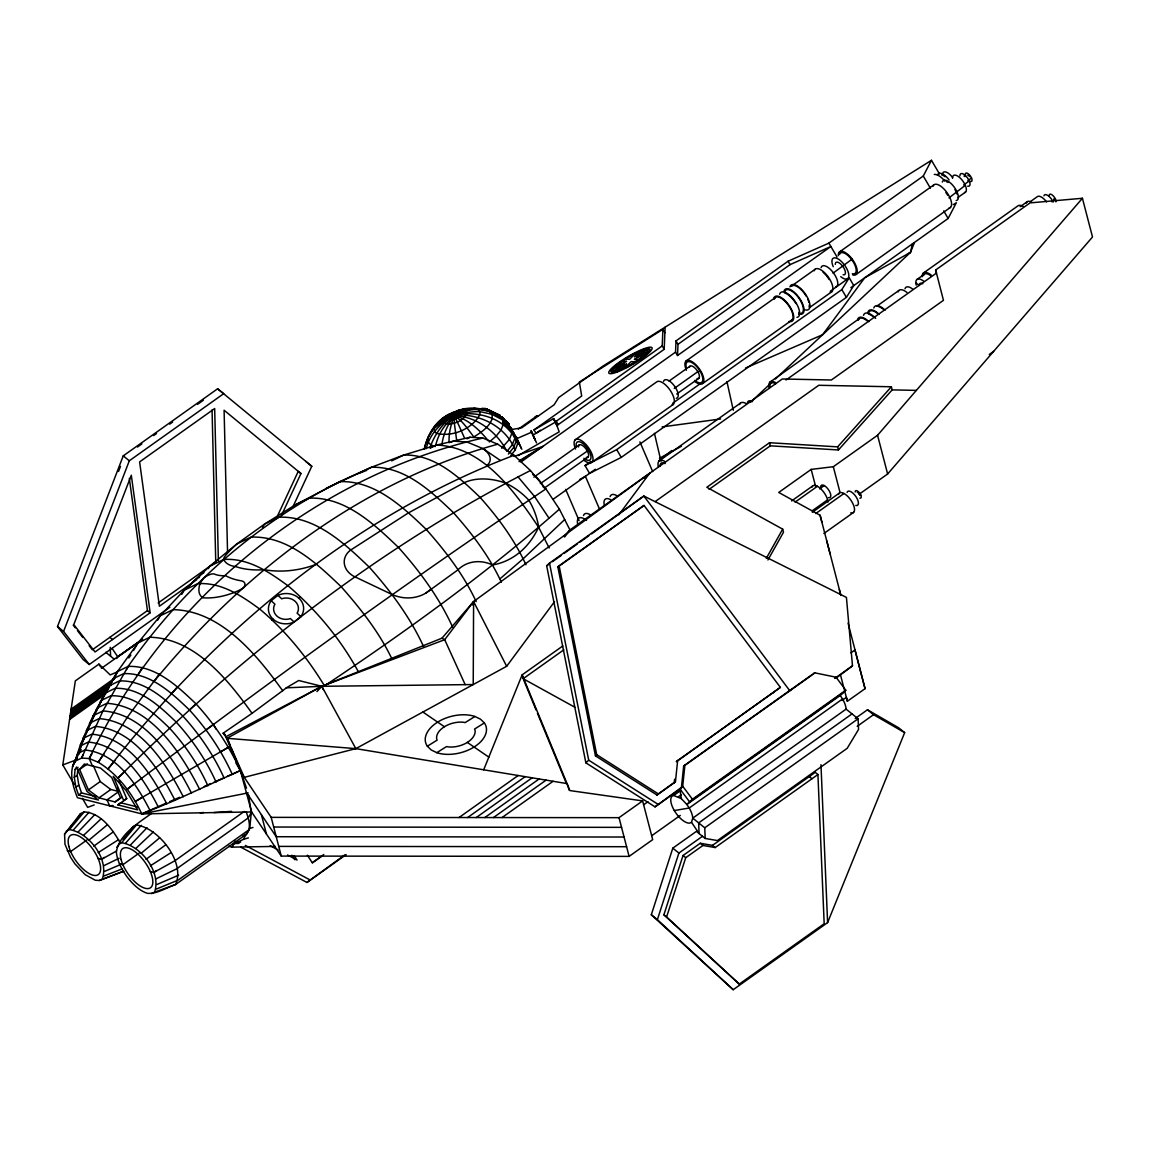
<?xml version="1.0" encoding="UTF-8"?>
<svg xmlns="http://www.w3.org/2000/svg" width="1150" height="1150" viewBox="0 0 1150 1150"><rect width="100%" height="100%" fill="white"/><g stroke="black" fill="none" stroke-linecap="round" stroke-linejoin="round"><path stroke-width="1.5" d="M449.147 442.75C448.371 431.696 451.979 421.274 456.262 411.283C474.016 403.679 496.354 410.32 508.357 425.112L509.234 424.221L507.941 422.869L506.374 421.374L505.497 422.266M534.017 429.913L553.567 418.614L556.844 425.615L664.197 349.298L662.213 345.891L662.903 329.303L579.356 382.03L581.684 396.031L534.017 429.913L536.015 433.306L540.342 430.229M664.197 349.298L665.117 327.161M677.523 355.522L677.997 344.296L790.064 264.629L830.889 246.502L677.523 355.522L675.539 352.13L675.999 340.903L788.066 261.237L828.891 243.11L923.277 176.022L931.471 160.296L939.464 173.938M780.376 687.384L676.416 761.573L780.376 687.384L644.029 505.439L559.13 565.8L557.865 566.979L595.441 755.852L656.966 795.009L674.202 782.762L674.576 779.226M674.202 782.762L675.467 781.569L677.666 760.394M845.796 690.216L692.444 799.236L686.852 804.482L689.209 808.004A16.258 6.957 54.6 0 1 692.746 818.139L691.495 822.279L689.842 823.084A16.258 6.957 54.6 0 1 674.303 810.563A16.258 6.957 54.6 0 1 673.67 795.484L681.303 798.617L686.852 804.482L840.219 695.462L845.796 690.216L836.05 677.221L814.674 672.808L684.911 765.052L683.646 766.231L681.447 787.419L655.026 806.854L585.867 762.838L546.667 565.786L549.499 563.126L643.871 496.038L846.429 597.411L852.495 665.821L836.05 678.155M678.615 790.079L682.697 786.241L684.911 765.052M120.218 842.806C112.427 829.322 101.099 813.021 84.166 811.871L80.5 813.639L64.573 834.138L65.004 844.316L70.624 857.368L74.951 863.88L85.215 874.69L95.249 880.224L99.317 880.483L123.654 871.226L99.317 880.483M74.635 762.436L80.371 744.913L92.747 716.594L117.472 671.571L137.957 642.979L160.209 615.825L184.158 590.223L209.731 566.246L236.828 543.979L264.558 524.084L295.191 504.908L339.854 481.649L371.364 467.288L403.664 455.069L436.626 445.05L470.134 437.244L482.799 438.049L497.763 444.202L514.007 455.271L530.438 470.522L545.919 488.908L559.403 509.162L569.954 529.934L564.592 536.949M74.276 777.357L75.109 769.465L76.561 767.007L87.026 791.444L98.454 800.012L78.588 795.009L75.857 787.189L74.276 777.357L77.237 775.273L77.898 768.947M77.251 755.421C88.507 726.958 101.502 698.136 117.472 671.571L128.153 666.396C182.333 588.829 255.013 523.926 339.854 481.649C374.828 480.427 402.457 506.647 426.046 529.216C445.596 551.209 463.709 574.842 476.186 601.637M82.929 740.974L83.274 737.754L87.802 730.034L95.378 726.369C134.191 729.747 158.757 768.588 175.001 800.285L240.379 770.586L231.021 747.73M110.759 685.558L111.076 682.453L114.209 678.126M102.364 879.003C109.135 859.064 89.427 833.117 69.46 829.538L66.398 831.019M151.513 813.438C138.144 823.213 119.399 834.21 116.323 851.805C117.185 861.12 121.843 869.529 127.176 877.019C132.609 883.833 138.963 890.589 147.473 893.363C157.291 894.01 166.434 887.599 175.548 884.537L246.316 834.21M151.541 893.622L154.589 892.141C161.359 872.203 141.651 846.256 121.684 842.691L118.622 844.158M131.272 829.279L132.724 826.778L136.39 825.01C158.801 827.813 185.667 862.586 175.548 884.537L154.589 892.141M232.588 844.589L243.268 839.414L249.665 828.532L251.333 812.662L248.443 794.607M74.333 784.631L62.79 764.923L75.339 680.872L98.929 664.111L110.199 674.906L117.99 671.658M441.887 445.251C443.325 431.954 449.851 419.865 459.296 410.536L464.859 408.595M472.851 605.001L473.599 601.536L649.592 473.326L618.858 514.812M429.999 447.925C435.864 429.007 454.164 407.919 475.151 408.753M775.445 378.939L910.455 252.411L912.439 243.857M426.219 448.701C431.394 426.679 453.603 412.376 474.634 408.336L489.311 411.412L491.912 414.273L502.679 419.951L511.276 428.217L521.841 449.262M481.591 409.472L481.965 408.308L485.099 408.537L500.049 415.337L499.517 416.473L502.679 419.951L503.183 424.58L500.997 430.043L496.283 435.979L489.339 441.974M485.099 408.537L484.725 409.702L478.457 409.242M500.049 415.337L485.257 408.566L484.725 409.702L485.803 410.248L486.565 409.17L492.948 411.959M492.962 412.534L492.603 413.698L493.12 412.562L497.246 414.287M855.197 718.491L867.459 709.78L898.581 727.734L904.662 732.636L827.598 922.616L733.211 989.704L651.303 914.768L672.808 848.154L696.397 831.378L705.194 838.465L717.428 840.564L847.191 748.319L858.547 729.445L858.101 718.793L846.098 709.119A16.258 6.957 54.6 0 0 842.562 698.984L840.219 695.462M733.211 989.704L657.383 919.669L678.888 853.056L702.492 836.28M817.923 774.539L824.176 923.738L739.277 984.098L663.895 914.796L683.028 855.514L700.264 843.266L712.497 845.379L715.199 847.55L817.923 774.539L815.221 772.354L712.497 845.379M739.277 984.098L666.598 916.981L685.731 857.699L702.966 845.451L715.199 847.55M435.793 445.036C440.349 425.514 456.881 408.638 477.897 409.558L479.723 411.585L491.912 414.273L492.315 418.068C489.656 426.938 481.261 432.256 473.857 436.942C467.116 428.433 460.949 417.709 450.182 413.928C435.965 419.822 427.354 434.527 424.321 449.118C428.231 430.244 445.079 408.71 466.052 411.024L467.159 413.468C463.263 421.029 452.683 425.543 444.504 423.315L443.397 420.871L445.481 417.436C471.946 408.25 506.359 415.639 517.673 443.771L515.186 449.995L510.887 455.4M89.269 664.513L83.188 659.611L57.5 626.534L123.237 455.874L217.609 388.786L223.689 393.688L129.317 460.776L63.581 631.436L89.269 664.513L169.826 607.243M118.536 471.428L120.462 466.411M907.35 254.208L910.455 252.411L914.322 242.808M483.69 769.796L522.158 674.849L562.81 645.955M75.426 760.179C68.267 771.822 72.867 786.025 77.424 797.712L141.752 813.898L251.591 811.929L281.261 856.089L629.107 856.391L652.697 839.629L642.62 800.903L569.926 790.582L522.158 674.849L523.164 678.716L574.871 707.25M106.619 692.171L111.076 682.453M485.803 410.248L486.407 408.997L487.169 409.386M487.025 410.564L487.543 409.429L488.822 410.061M489.311 411.412L489.842 410.277M495.334 414.906L495.104 413.382M77.395 757.577L72.45 766.662L81.593 745.315L88.263 742.081C122.461 745.056 144.109 779.283 158.412 807.199L175.001 800.285M78.904 754.328L81.176 749.469M113.692 679.679L117.472 671.571M276.704 517.658L298.238 471.385L300.955 473.556L281.635 515.042M292.201 508.343L311.779 466.268L217.609 388.786M92.46 766.029L89.226 758.54C163.99 600.746 312.081 477.063 482.799 438.049M83.217 754.889L81.593 758.051L75.871 760.826L78.674 753.034L84.87 750.03C116.667 752.804 136.792 784.616 150.089 810.577L158.412 807.199M126.558 669.544L128.153 666.396C155.653 665.433 177.388 686.061 195.946 703.814C214.13 723.637 229.281 746.077 240.379 770.586L251.591 811.929L248.271 817.894L177.488 868.207M850.871 287.629L948.146 218.471L956.34 202.745L953.307 204.643M228.649 846.271L232.07 847.133L235.376 841.167M766.274 558.397L782.676 529.144L706.819 487.284L769.508 442.721L837.631 446.861L891.365 386.774L892.17 389.879L838.436 449.966L770.313 445.826L709.09 489.354M767.941 559.964L783.495 532.249L782.676 529.144M128.153 666.396L102.939 710.93L81.593 758.051L89.226 758.54L91.928 753.897M137.885 675.036L142.384 667.302M440.622 421.173L442.232 418.427L447.566 415.624C474.533 411.499 504.476 423.559 515.186 449.995M116.782 658.519L117.774 656.837L142.6 639.184M103.371 695.937L113.347 678.629L123.683 673.627C150.305 672.692 171.35 692.659 189.304 709.837C206.899 729.028 221.576 750.734 232.314 774.467M99.705 702.765L105.455 692.961L115.072 688.318C139.826 687.441 159.39 706.014 176.094 721.984C192.452 739.824 206.094 760.021 216.085 782.086M96.154 709.651L101.689 700.249L110.917 695.779C134.694 694.945 153.482 712.77 169.51 728.108C185.222 745.243 198.318 764.635 207.92 785.838M92.747 716.594L98.038 707.595L106.878 703.311C151.124 706.143 181.556 753.681 199.726 789.518M89.456 723.594L94.501 715.012L102.939 710.93C145.504 713.891 173.894 758.698 191.504 793.155M86.293 730.652L91.094 722.488L99.101 718.606C139.912 721.711 166.247 763.715 183.267 796.749M133.529 650.526L137.957 642.979L149.802 637.244C194.968 638.308 227.786 679.578 252.051 713.316L223.143 733.211L226.967 738.3L244.289 777.342L355.839 748.636L506.661 666.296L554.516 601.68M80.371 744.913L84.64 737.639L91.77 734.189C128.311 737.366 151.426 773.936 166.721 803.764M157.665 620.166L160.209 615.825L172.989 609.644C220.987 610.492 256.838 654.954 282.67 690.704L252.051 713.316M181.743 594.349L184.158 590.223L197.656 583.683C221.346 582.072 241.787 595.901 260.015 609.299C285.746 630.933 307.036 657.211 324.501 685.874C405.993 631.436 485.803 574.037 559.403 509.162M203.909 572.671A17.638 2.07 -46.4 0 0 199.798 575.69L198.49 577.904L199.41 577.171M208.337 568.632L209.731 566.246L223.704 559.475A72.939 6.699 -36.9 0 1 236.828 543.979L251.045 537.093C287.701 535.814 316.652 563.284 341.377 586.931C360.755 608.925 379.169 632.241 391.877 658.806M78.617 816.859L76.202 819.964M79.249 815.781L80.5 813.639M262.416 527.735L264.558 524.084L278.817 517.184C315.502 515.861 344.468 543.418 369.207 567.094C390.756 591.143 410.191 617.378 423.717 646.832M585.019 465.592L616.716 449.621L841.843 289.599L849.217 277.783L853.774 285.559L846.4 297.361L621.273 457.398L589.576 473.369L585.019 465.592L590.856 461.438M104.247 753.581L98.253 762.249L89.226 758.54M155.221 679.981C244.102 571.967 361.301 481.634 497.763 444.202M128.786 657.944L130.87 655.054M159.218 674.216L127.449 717.097L98.253 762.249C117.846 774.209 132.192 793.284 141.752 813.898L248.17 792.896M508.401 454.049L513.734 447.336L516.206 441.154L515.631 435.922L512.066 431.983M64.573 834.138L74.089 822.538M116.797 847.277L119.974 843.41M123.136 839.543L130.539 830.516M69.46 829.538L84.166 811.871M121.684 842.691L136.39 825.01M114.986 760.696L108.042 768.919C213.498 632.399 351.986 517.126 514.007 455.271M171.695 693.522L177.488 686.665M281.261 856.089L271.184 817.363L241.5 773.202L225.803 736.747L321.842 686.306L441.988 638.178L473.599 601.536L506.661 666.296M821.905 522.244L820.094 515.272L778.737 492.459L811.181 469.401L833.319 466.713L877.551 435.275L1082.423 198.274L1092.5 237.001L887.628 473.987L859.093 494.284M79.594 769.479L84.41 764.003L100.496 768.056L111.766 777.572L120.577 798.042L115.086 801.924L99.001 797.87L88.421 789.949L79.594 769.479L87.472 763.887M73.528 829.797L89.053 812.188M125.753 842.936L141.278 825.326M563.946 536.504L569.954 529.934L782.302 378.982L831.378 380.003L943.446 300.337L935.669 269.977L1030.041 202.889L1082.423 198.274M316.969 691.567L321.842 686.306L444.691 639.688L473.599 601.536L473.225 684.552L321.842 686.306L286.293 687.829L282.67 690.704M644.863 478.328L649.592 473.326M78.344 831.781L94.817 814.559M130.568 844.919L147.042 827.698M271.673 620.137L272.996 619.088A17.638 15.151 -3.2 0 1 271.184 600.731L277.926 595.341A17.638 15.151 -3.2 0 1 299.043 598.288L300.366 597.224M299.043 598.288A17.638 15.151 -3.2 0 1 300.869 616.644L294.127 622.021A17.638 15.151 -3.2 0 1 272.996 619.088M501.558 416.731L500.681 417.637L501.831 418.83L502.708 417.939L501.558 416.731L504.074 419.146L503.211 420.037L506.058 422.884L506.374 421.374M501.371 418.327L502.248 417.436L503.815 418.931L505.022 420.181L504.146 421.073M501.558 418.6L502.435 417.709L505.022 420.181M503.815 418.931L503.427 420.368L504.304 419.477M504.807 421.576L505.684 420.684L508.214 423.099L507.337 423.991M505.77 422.639L506.647 421.748L505.684 420.684M507.064 423.761L507.941 422.869M507.653 424.408L508.53 423.516M564.679 519.556L522.991 558.943L499.747 579.039M124.444 771.909L117.933 778.104C239.703 656.679 376.869 548.708 530.438 470.522M189.448 709.996L195.946 703.814M83.562 835.346L101.085 818.829M135.786 848.484L153.309 831.967M838.292 255.602A14.016 5.994 54.6 0 1 852.164 259.095L833.06 273.139M644.029 505.439L557.865 566.979M240.925 847.234L306.949 882.452L344.626 855.025M585.867 762.838L588.699 760.179L549.499 563.126M595.441 755.852L596.692 754.659L559.13 565.8M656.966 795.009L675.467 781.569M773.231 692.76L774.482 691.567M791.071 689.583L789.82 690.762L643.871 496.038L591.675 533.787M813.409 674.001L814.674 672.808M836.05 677.221L834.799 678.399L852.495 665.821M750.533 402.284L772.829 381.397M199.798 575.69L193.818 581.268A17.638 2.07 -46.4 0 0 188.557 586.802M501.616 448.213L509.421 439.415L511.836 433.363L511.276 428.217L507.783 424.364M88.837 840.233L107.424 824.708M141.062 853.372L159.649 837.847M659.453 460.287L671.773 450.527M430.416 448.054L436.626 445.05C483.302 446.89 514.884 491.97 538.631 527.232A97.563 67.965 80.6 0 1 519.671 552.417A100.093 73.442 82.6 0 1 492.574 564.938A41.587 33.911 61.6 0 0 457.815 569.969L425.615 593.256A44.807 39.316 63.2 0 1 392.409 594.665L355.293 577.012A20.197 16.459 5.7 0 1 350.779 549.973L408.451 512.871L464.255 482.655A47.567 31.28 20.9 0 1 505.54 483.072A53.877 37.116 40.4 0 1 528.899 500.279A53.877 37.821 60 0 1 538.631 527.232L549.183 547.989M134.392 783.783L127.262 789.188C264.126 685.429 403.233 584.516 545.919 488.908M206.152 729.833L213.354 724.471L216.056 729.086M93.811 846.141L113.39 831.795M146.036 859.28L165.614 844.934M425.888 593.084L431.092 589.361M137.497 447.034L141.881 443.914M153.597 435.591L156.529 433.507M169.697 424.134L172.629 422.064M197.513 404.369L203.363 400.214M129.317 478.357L147.444 610.607L92.345 649.779L89.154 645.668M158.125 603.017L215.754 562.048L212.06 409.932M150.147 612.792L95.048 651.964L73.787 624.579L131.301 475.238L150.147 612.792L147.444 610.607M196.851 579.586L159.39 606.223L139.61 461.897L214.676 408.537L218.371 560.654M101.416 668.351L141.45 639.889M141.335 640.464L117.774 656.837L112.067 648.384M71.113 709.148L114.871 678.04M70.811 711.217L111.766 682.108M70.495 713.302L110.486 684.868M70.179 715.372L108.876 687.872M69.877 717.456L105.814 691.912M69.561 719.526L105.613 693.91M518.291 429.18L536.633 416.142M554.846 422.208L662.213 345.891M75.109 769.465L78.056 767.366M520.964 461.998L675.539 352.13M75.857 787.189L78.804 785.105L77.237 775.273M575.173 439.846L656.521 382.016A14.016 5.994 54.6 0 1 670.364 390.569A14.016 5.994 54.6 0 1 671.873 405.102M686.004 361.057L775.229 297.634M815.034 269.33L791.444 286.106A14.016 5.994 54.6 0 1 806.251 296.197M839.371 252.037L933.742 184.949M78.588 795.009L81.535 792.911L96.427 796.663M88.421 789.949L100.208 781.554L110.802 789.489L118.838 791.516L117.458 788.282M533.873 477.164L579.068 445.036M669.084 381.052L689.899 366.246M540.356 483.604L588.613 450.182M674.245 388.427L697.834 371.666L700.134 371.263M99.001 797.87L110.802 789.489M971.534 178.006L967.854 180.622L969.277 180.981L963.743 184.906L965.324 185.308L948.994 197.872M544.324 488.118L588.053 457.039M676.689 394.033L698.898 378.249M118.838 791.516L107.051 799.897L109.595 805.805L113.16 805.518M957.706 197.642L965.598 192.036M672.606 403.334L700.336 383.626M830.242 291.281L849.217 277.783M591.948 462.243L673.296 404.412M702.794 383.453L792.005 320.031M809.614 307.51L831.824 291.726M856.146 274.433L950.518 207.345M115.086 801.924L121.641 797.266M119.011 780.721L126.716 798.589L123.769 800.688L113.261 776.307L125.997 790.381L137.698 809.887L117.832 804.885L120.779 802.786L137.339 806.955M553.207 499.215L595.326 469.272M86.998 839.946L70.667 851.561L67.232 850.698M659.065 460.949L740.413 403.132M769.911 382.159L859.122 318.751M876.731 306.231L898.941 290.447M923.263 273.154L1017.635 206.066A14.016 5.994 54.6 0 1 1023.212 206.411M98.109 858.461L101.545 859.323L104.262 857.397M916.794 279.594L924.169 274.347M1020.194 206.698L1026.95 201.897M1030.63 201.423L1037.214 196.751A10.264 4.384 54.6 0 1 1046.586 201.911M786.025 380.003L936.474 273.067L935.669 269.977M1051.747 201.724L1055.427 199.108L1054.004 198.749A2.501 1.064 54.6 0 1 1054.263 199.755M139.222 853.084L122.892 864.699L119.456 863.837M546.667 565.786L549.571 563.716M552.474 561.646L561.186 555.464M564.089 553.394L577.156 544.108M580.06 542.038L588.771 535.842M655.184 501.573L818.771 385.279L891.365 386.774M150.334 871.599L153.769 872.476L156.486 870.536M244.231 811.469L174.886 860.761L153.769 872.476M248.903 829.811L178.135 880.124L156.414 889.036M523.164 678.716L563.816 649.822M989.273 354.459L993.658 351.354M791.588 500.94L812.662 485.961M795.081 502.147L817.434 486.263M819.519 488.908L824.234 485.559M323.783 854.508L312.239 862.716L307.381 855.197M312.426 862.874L322.532 855.701M812.159 510.816L827.612 499.833M812.331 512.296L839.227 493.177M815.796 513.533L843.999 493.479M306.949 882.452L346.15 854.594M823.889 533.499L853.616 512.368M459.051 817.521L518.176 775.503M467.647 817.535L525.162 776.652M476.244 817.549L532.134 777.817M484.84 817.549L539.12 778.967M493.436 817.564L546.092 780.131M502.033 817.564L553.078 781.281M683.646 766.231L812.029 674.978M271.184 817.363L619.031 817.664L642.62 800.903M850.885 652.855L854.967 649.951L865.044 688.678L847.349 701.256L840.521 675.007M643.626 804.77L647.924 801.723M655.026 806.854L681.533 788.009M673.67 795.484L680.973 790.294M678.471 796.691L681.404 794.621M842.964 692.875L689.612 801.895L679.866 788.9L681.303 798.617M842.562 698.984L689.209 808.004L674.303 810.563M651.691 835.748L680.297 815.422M841.958 700.494L846.342 697.389M846.098 709.119L692.746 818.139L704.749 827.799L705.194 838.465M852.021 713.891L698.654 822.897L699.099 833.563L691.495 822.279M704.749 827.799L858.101 718.793M857.21 726.297L873.54 714.696L904.662 732.636M117.832 804.885L126.716 798.589M518.147 455.601L559.202 431.854L555.608 421.993L533.011 435.045M519.024 461.682L542.829 446.459L514.007 456.464M98.153 852.653L118.594 839.615M150.377 865.792L170.818 852.754M931.471 160.296L602.873 366.16L558.627 397.598L554.171 404.728L521.726 427.8L511.132 429.611M143.146 796.878L135.398 801.392L230.359 746.106L227.571 738.616M427.354 746.221L437.144 740.111L436.698 739.048A19.694 11.831 -14.6 0 1 463.551 722.258L465.146 722.602L474.936 716.479L480.484 719.167L484.366 722.919A31.28 18.774 -14.6 0 1 474.073 747.026A31.28 18.774 -14.6 0 1 436.784 752.675L431.221 749.973L427.354 746.221A31.28 18.774 -14.6 0 1 437.647 722.114A31.28 18.774 -14.6 0 1 474.936 716.479M436.784 752.675L446.574 746.551L448.155 746.896A19.694 11.831 -14.6 0 0 475.022 730.092L474.576 729.043L484.366 722.919M520.044 460.287L542.829 446.459M237.791 843.669L240.652 841.944M286.293 687.829L298.727 680.498L321.842 686.306L325.407 686.033M220.743 751.769L228.505 747.256M579.571 479.607L585.393 476.33L599.61 509.321M910.455 252.411L864.742 277.754L822.638 334.722L745.502 368.029M101.545 859.323L116.624 850.957M659.467 458.289L681.447 446.257M355.839 748.636L321.842 686.306L226.967 738.3L355.839 748.636L567.051 783.596L569.207 790.251M447.278 415.15L458.979 410.061M326.269 488.232L371.364 467.288C404.584 466.124 430.848 491.036 453.244 512.469C472.061 533.6 489.397 556.384 501.342 582.159M295.191 504.908L309.221 498.122C345.359 496.843 373.908 523.94 398.274 547.256C419.937 571.334 439.243 597.756 452.741 627.311M391.676 460.877L403.664 455.069C434.542 453.991 458.951 477.149 479.78 497.073C498.079 517.457 514.51 539.767 525.952 564.765M466.957 438.783L470.134 437.244M109.351 685.759L119.327 680.929C145.029 680.024 165.341 699.301 182.692 715.889C199.669 734.419 213.842 755.392 224.221 778.306M103.773 865.706L119.169 858.245M242.995 835.82L246.661 834.052C251.62 827.583 248.745 818.814 246.186 811.929M155.998 878.844L177.56 868.408M166.419 803.074L141.752 813.898L150.089 810.577M169.697 801.636L179.558 797.295M204.226 786.471L210.795 783.581M214.087 782.144L223.948 777.817M227.226 776.365L240.379 770.586L246.517 788.181M513.489 434.527L517.098 438.495L531.789 432.113L536.533 442.894M104.679 871.355L121.756 864.038M156.889 884.494L178.653 875.193M104.19 875.898L122.518 868.782M358.469 473.527L366.778 470.364M62.79 764.923L76.087 759.963M94.185 804.943L87.659 807.372L82.34 798.287M249.665 828.532L252.986 827.439M243.268 839.414L248.4 837.876M235.721 843.669L238.855 842.749M662.098 426.909L720.619 418.959M200.258 812.791L203.722 812.518M213.986 812.533L231.581 811.368M232.07 847.133L275.166 846.414M273.7 827.037L621.546 827.353M624.062 837.027L276.23 836.726L246.546 792.566M278.746 846.4L626.592 846.716M892.17 389.879L916.363 390.382M860.789 495.032L859.654 494.744A2.501 1.064 54.6 0 1 859.841 495.276M435.261 446.545L430.675 444.82L428.088 441.974L427.671 438.179L435.448 425.356C447.781 415.624 464.212 411.614 479.723 411.585L480.024 414.273C472.506 428.849 452.094 437.546 436.31 433.248L434.484 431.221L434.183 428.533L443.397 420.871L454.652 415.725C476.948 416.53 496.958 432.026 506.992 451.375L512.296 444.705L514.754 438.567L514.179 433.363L510.643 429.453M500.394 460.46L482.986 448.601L466.943 442.003L453.373 441.154A29.023 2.458 -15.7 0 1 450.498 442.391M493.077 412.548L488.189 410.262M494.069 412.505L496.009 413.669M270.135 845.71L278.041 849.922M287.543 854.982L297.031 860.042L294.113 855.542M245.338 845.408L309.781 879.793M441.988 638.178L444.691 639.688L465.175 684.638M487.269 409.774L486.263 409.184M596.692 754.659L658.231 793.831M588.699 760.179L657.843 804.195M422.884 712.023L444.389 726.728M467.331 742.411L488.822 757.117M223.143 733.211L225.342 734.821M915.831 282.771L919.209 285.502A7.504 3.206 54.6 0 1 922.774 283.777M867.459 709.78L873.54 714.696M809.312 776.552L812.015 778.737M305.684 461.366L311.779 466.268M700.264 843.266L702.966 845.451M683.028 855.514L685.731 857.699M672.808 848.154L678.888 853.056M123.237 455.874L129.317 460.776M663.895 914.796L666.598 916.981M651.303 914.768L657.383 919.669M109.811 637.359L112.513 639.544M105.743 652.294L114.152 659.079M57.5 626.534L63.581 631.436M300.955 473.556L224.092 410.234L227.556 552.345M277.926 595.341L281.692 598.834L283.36 598.302A12.42 10.666 -3.2 0 1 297.85 611.742L297.103 613.137L300.869 616.644M271.184 600.731L274.951 604.224L274.189 605.619A12.42 10.666 -3.2 0 0 288.679 619.074L290.346 618.527L294.127 622.021M506.647 421.748L509.234 424.221M501.098 418.212L509.522 426.291M501.889 419.074L510.399 427.254M452.985 412.289L464.485 437.978M502.938 422.266L511.563 430.79M488.304 440.766C479.435 429.856 468.553 419.506 454.652 415.725L454.308 423.042L456.737 440.867M517.989 476.804L534.563 496.498L549.01 518.204M73.198 625.14L75.325 627.871M77.453 630.617L82.771 637.459M682.697 786.241L692.444 799.236M291.884 855.226L294.803 859.726M923.277 176.022L930.379 188.154M943.704 210.896L948.146 218.471M828.891 243.11L836.984 256.91M841.843 289.599L846.4 297.361M788.066 261.237L790.064 264.629M675.999 340.903L677.997 344.296M662.903 329.303L664.887 332.695M616.716 449.621L621.273 457.398M556.241 421.216L558.239 424.623M554.904 420.886L553.509 418.643L555.493 422.036M235.879 762.91L240.379 770.586M98.929 664.111L100.596 666.942M358.182 671.428C340.443 638.94 316.408 610.032 288.291 586.011C269.416 572.139 248.242 557.808 223.704 559.475A86.451 29.886 -33.6 0 0 235.779 566.605A86.451 47.998 -26.5 0 0 264.371 569.71A72.939 51.707 -13.2 0 0 316.782 564.104M535.411 440.479L534.276 437.949L534.52 438.639M521.295 448.256L516.436 437.072L516.839 438.179M639.903 441.902L652.683 471.586M565.685 489.426L579.126 520.634M534.678 438.84L531.041 430.589L533.557 436.583M321.842 686.306L323.236 689.569M93.438 765.814L100.208 781.554M518.363 441.787L519.369 444.144M523.854 680.369L536.087 710.024M537.452 713.316L566.016 782.518M78.804 785.105L81.535 792.911M877.551 435.275L887.628 473.987M837.631 446.861L838.436 449.966M833.319 466.713L839.888 491.97M811.181 469.401L815.637 486.522M826.735 540.831L830.171 553.998M839.342 589.591L840.664 594.651M769.508 442.721L770.313 445.826M619.031 817.664L629.107 856.391M261.381 814.646L266.426 834.009M820.094 515.272L840.894 595.441M848.053 623.07L865.044 688.678M654.451 433.363L661.006 461.323M726.929 381.584L733.312 410.277M846.616 697.748L847.349 701.256M517.098 438.495L517.673 443.771M820.971 764.707L827.598 922.616M110.228 647.335L110.601 656.219M835.892 262.473A7.504 3.206 54.6 0 1 843.827 267.893A7.504 3.206 54.6 0 1 843.094 274.778M835.317 264.385A7.504 3.206 54.6 0 1 835.432 263.249M578.493 446.948A7.504 3.206 54.6 0 1 585.925 448.816A7.504 3.206 54.6 0 1 586.27 457.341M576.452 447.12A11.011 4.715 54.6 0 1 581.972 442.894A11.011 4.715 54.6 0 1 590.942 456.378A11.011 4.715 54.6 0 1 583.869 458.261M821.071 267.634A12.506 5.348 54.6 0 1 833.261 272.636A12.506 5.348 54.6 0 1 835.547 286.954M807.846 299.316A14.016 5.994 54.6 0 1 808.881 302.292M809.298 304.923A14.016 5.994 54.6 0 1 809.083 307.05M784.688 291.755A14.016 5.994 54.6 0 1 798.33 297.361A14.016 5.994 54.6 0 1 800.903 313.375M814.186 270.782A14.016 5.994 54.6 0 1 827.827 276.388A14.016 5.994 54.6 0 1 830.401 292.416M942.324 182.031A12.003 5.132 54.6 0 1 954.011 186.832A12.003 5.132 54.6 0 1 956.211 200.574M823.084 272.334A12.506 5.348 54.6 0 1 829.164 279.551M946.536 181.772A10.264 4.384 54.6 0 1 948.175 182.447M954.946 189.577A10.264 4.384 54.6 0 1 956.872 194.034M833.232 266.685A12.506 5.348 54.6 0 1 837.171 258.448A12.506 5.348 54.6 0 1 848.657 273.757A12.506 5.348 54.6 0 1 840.736 276.676M852.164 259.095A14.016 5.994 54.6 0 1 852.826 274.994M532.637 474.389A14.016 5.994 54.6 0 1 543.461 487.255M932.894 186.401A14.016 5.994 54.6 0 1 946.536 192.007A14.016 5.994 54.6 0 1 949.095 208.035M952.531 178.25A10.264 4.384 54.6 0 1 961.846 179.759A10.264 4.384 54.6 0 1 964.562 192.539M945.904 192.596A12.003 5.132 54.6 0 1 947.643 195.213M959.919 175.821A7.504 3.206 54.6 0 1 967.351 177.689A7.504 3.206 54.6 0 1 967.711 186.199M689.454 367.037A7.504 3.206 54.6 0 1 697.317 370.832A7.504 3.206 54.6 0 1 697.116 378.551M575.561 449.032A14.016 5.994 54.6 0 1 579.959 439.803A14.016 5.994 54.6 0 1 592.811 456.952A14.016 5.994 54.6 0 1 583.941 460.216M839.5 254.538A12.506 5.348 54.6 0 1 852.624 260.877A12.506 5.348 54.6 0 1 852.279 273.743M663.55 381.369A11.011 4.715 54.6 0 1 674.259 385.768A11.011 4.715 54.6 0 1 676.286 398.36M773.706 298.396A15.007 6.426 54.6 0 1 789.461 306.001A15.007 6.426 54.6 0 1 789.044 321.439M774.367 299.086A14.016 5.994 54.6 0 1 788.009 304.692A14.016 5.994 54.6 0 1 790.582 320.721M779.614 294.199A15.007 6.426 54.6 0 1 794.233 300.207A15.007 6.426 54.6 0 1 796.979 317.371M686.392 370.243A14.016 5.994 54.6 0 1 690.805 361.014A14.016 5.994 54.6 0 1 703.656 378.163A14.016 5.994 54.6 0 1 694.787 381.426M784.444 292.876A14.016 5.994 54.6 0 1 795.929 303.543M798.977 312.268A14.016 5.994 54.6 0 1 798.761 314.381M686.32 367.799A12.506 5.348 54.6 0 1 692.587 362.998A12.506 5.348 54.6 0 1 702.794 378.321A12.506 5.348 54.6 0 1 694.744 380.449M534.678 417.982A12.003 5.132 54.6 0 1 538.258 416.243M965.439 175.504A5.003 2.142 54.6 0 1 967.667 173.406A5.003 2.142 54.6 0 1 971.908 179.069A5.003 2.142 54.6 0 1 969.68 181.154M963.988 176.036A5.003 2.142 54.6 0 1 964.85 176.626M789.935 286.868A15.007 6.426 54.6 0 1 805.676 294.472A15.007 6.426 54.6 0 1 805.259 309.911M784.027 291.051A15.007 6.426 54.6 0 1 799.782 298.669A15.007 6.426 54.6 0 1 799.365 314.094M967.768 175.174A2.501 1.064 54.6 0 1 968.171 175.346M969.048 176.051A2.501 1.064 54.6 0 1 969.464 176.539M820.683 487.284A7.504 3.206 54.6 0 1 828.115 489.152A7.504 3.206 54.6 0 1 828.46 497.662M1043.941 195.787A7.504 3.206 54.6 0 1 1048.024 195.601A7.504 3.206 54.6 0 1 1053.17 202.084M811.929 487.212A12.003 5.132 54.6 0 1 820.583 488.606A12.003 5.132 54.6 0 1 827.971 502.09M1026.217 203.147A12.003 5.132 54.6 0 1 1031.723 202.199M1049.188 195.673A5.003 2.142 54.6 0 1 1052.883 195.5A5.003 2.142 54.6 0 1 1055.872 201.868M868.595 312.857A14.016 5.994 54.6 0 1 877.45 313.418M867.934 312.168A15.007 6.426 54.6 0 1 879.189 314.338M873.827 307.97A15.007 6.426 54.6 0 1 885.083 310.141M660.028 466.152A11.011 4.715 54.6 0 1 665.246 463.622M898.078 291.899A14.016 5.994 54.6 0 1 906.947 292.459M878.672 306.647A14.016 5.994 54.6 0 1 883.344 309.235M658.418 467.159A14.016 5.994 54.6 0 1 664.643 461.308M863.506 315.316A15.007 6.426 54.6 0 1 875.639 318.363M868.351 313.979A14.016 5.994 54.6 0 1 873.023 316.566M922.185 276.719A14.016 5.994 54.6 0 1 931.27 275.166M739.565 404.584A14.016 5.994 54.6 0 1 745.991 403.478M904.978 288.751A12.506 5.348 54.6 0 1 912.884 289.254M847.076 492.401A8.51 3.637 54.6 0 1 856.003 496.714A8.51 3.637 54.6 0 1 855.773 505.454M855.183 491.941A4.499 1.926 54.6 0 1 859.639 493.062A4.499 1.926 54.6 0 1 859.855 498.166M857.311 492.286A2.501 1.064 54.6 0 1 858.159 492.746M858.59 493.149A2.501 1.064 54.6 0 1 859.366 494.184M838.508 494.428A12.003 5.132 54.6 0 1 851.101 500.509A12.003 5.132 54.6 0 1 850.77 512.857M916.205 285.128A12.506 5.348 54.6 0 1 923.939 281.391M923.407 275.641A12.506 5.348 54.6 0 1 931.313 276.144M769.249 388.369A14.016 5.994 54.6 0 1 775.474 382.519M858.274 320.203A14.016 5.994 54.6 0 1 867.129 320.764M747.443 402.471A11.011 4.715 54.6 0 1 752.488 401.609M857.613 319.499A15.007 6.426 54.6 0 1 868.868 321.669M769.853 386.544A12.506 5.348 54.6 0 1 775.776 383.683M482.986 448.601A29.023 14.418 9.4 0 1 486.766 465.649M604.411 505.54A14.016 5.994 54.6 0 1 610.636 499.689M610.118 496.599A14.016 5.994 54.6 0 1 616.529 495.506M577.76 524.486A14.016 5.994 54.6 0 1 586.5 520.418M583.481 515.559A14.016 5.994 54.6 0 1 589.95 514.539M937.437 175.116A12.003 5.132 54.6 0 1 949.124 179.917M934.332 174.455A14.016 5.994 54.6 0 1 944.955 181.254M942.641 173.449A10.264 4.384 54.6 0 1 952.631 177.546M941.649 174.843A10.264 4.384 54.6 0 1 945.07 176.741M485.07 408.854A2.501 1.064 54.6 0 1 485.659 408.753M486.062 408.911A2.501 1.064 54.6 0 1 487.356 410.104M480.096 409.601A5.017 2.142 54.6 0 1 482.396 409.213M623.976 363.831L611.814 372.183A18.156 3.306 -30.4 0 1 611.915 369.438L623.976 363.831M636.884 356.629L648.945 351.454A18.156 3.306 -30.4 0 0 649.031 348.709L636.884 356.629M449.363 417.464L449.104 418.988L450.426 419.836L454.48 419.391L459.871 416.314L460.834 413.899L458.361 412.979L455.457 413.511L449.363 417.464M614.431 367.756L613.985 368.402A16.273 2.961 -30.4 0 0 613.899 370.875L615.164 370.933A16.273 2.961 -30.4 0 0 622.179 368.719L625.284 367.296A16.273 2.961 -30.4 0 0 635.289 361.718L638.423 359.662A16.273 2.961 -30.4 0 0 645.553 353.956L646.875 352.475A16.273 2.961 -30.4 0 0 646.947 350.002L645.682 349.959A16.273 2.961 -30.4 0 0 638.667 352.159L635.562 353.582A16.273 2.961 -30.4 0 0 625.557 359.174L622.438 361.229A16.273 2.961 -30.4 0 0 615.293 366.922L614.431 367.756M625.284 367.296L624.709 368.129A18.156 3.306 -30.4 0 0 635.835 361.919L631.221 361.56L625.284 367.296M636.137 352.762L629.625 359.317L625.025 358.973A18.156 3.306 -30.4 0 1 636.137 352.762M626.419 363.932L621.086 369.783A18.156 3.306 -30.4 0 1 613.295 372.226L626.419 363.932M638.667 352.159L634.426 356.96L647.565 348.651A18.156 3.306 -30.4 0 0 639.759 351.095L638.667 352.159M626.506 361.373L613.439 367.698A18.156 3.306 -30.4 0 1 621.374 361.359L626.506 361.373M635.562 358.541L634.34 359.504L639.472 359.519A18.156 3.306 -30.4 0 0 647.407 353.194L635.562 358.541M617.061 372.068A25.027 4.557 -30.4 0 0 651.921 349.126A25.027 4.557 -30.4 0 0 622.279 360.137A25.027 4.557 -30.4 0 0 617.061 372.068M199.942 583.841A58.866 21.663 -36.9 0 0 202.846 597.77A58.866 33.882 -30.2 0 0 234.226 592.466A28.937 16.071 -26.5 0 0 243.786 587.607A9.804 5.434 -26.5 0 0 241.284 580.822A79.781 44.289 -26.5 0 1 225.716 575.719A79.781 27.586 -33.6 0 1 214.36 574.051A9.804 3.392 -33.6 0 0 204.168 577.631A28.937 10.005 -33.6 0 0 199.942 583.841M68.885 846.458A24.021 10.278 54.6 0 0 96.327 875.394A24.021 10.278 54.6 0 0 87.946 843.194A24.021 10.278 54.6 0 0 68.885 846.458M121.109 859.596A24.021 10.278 54.6 0 0 148.551 888.533A24.021 10.278 54.6 0 0 140.171 856.333A24.021 10.278 54.6 0 0 121.109 859.596"/></g></svg>
